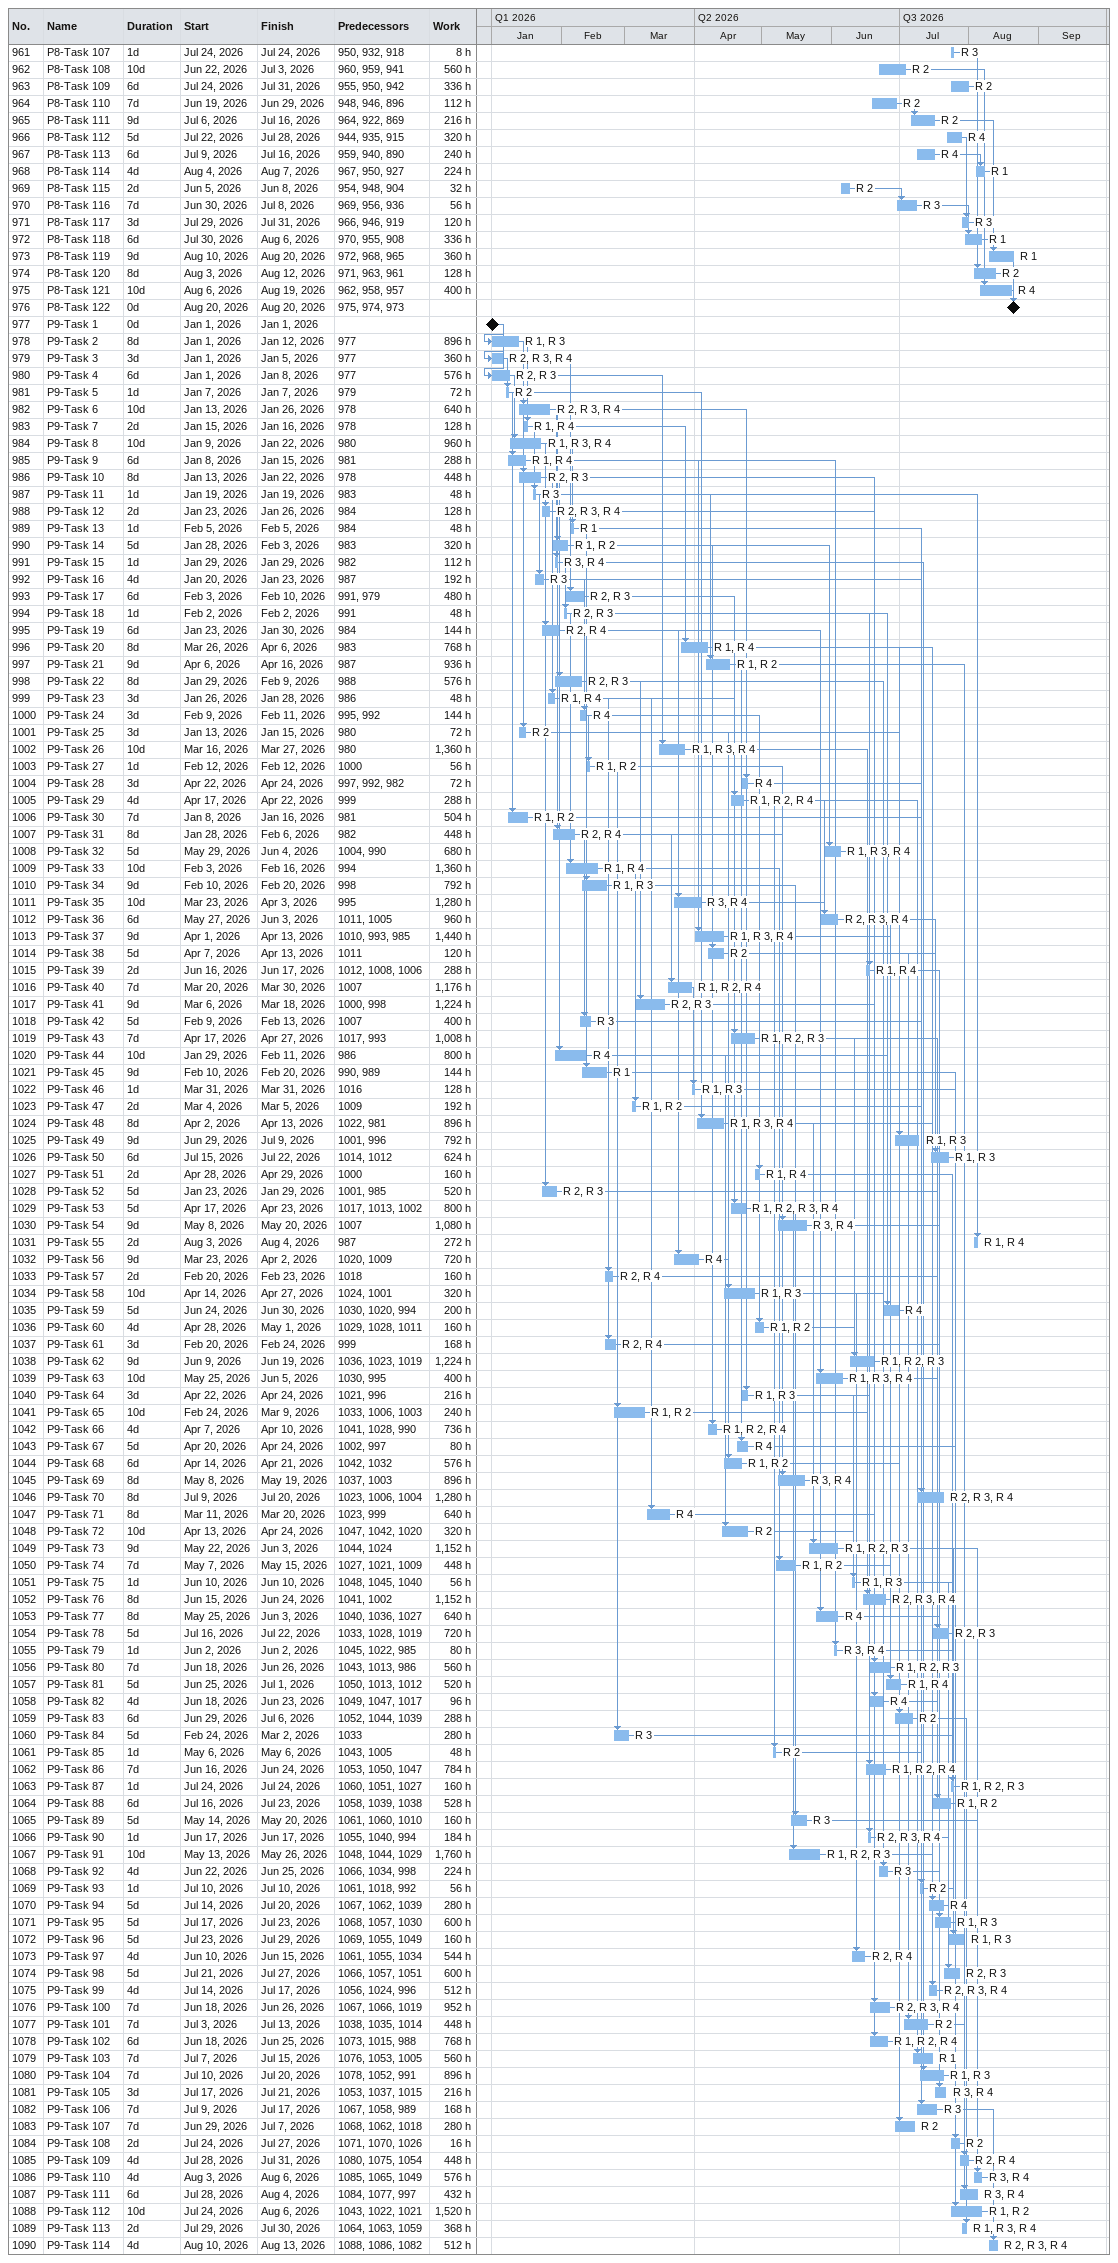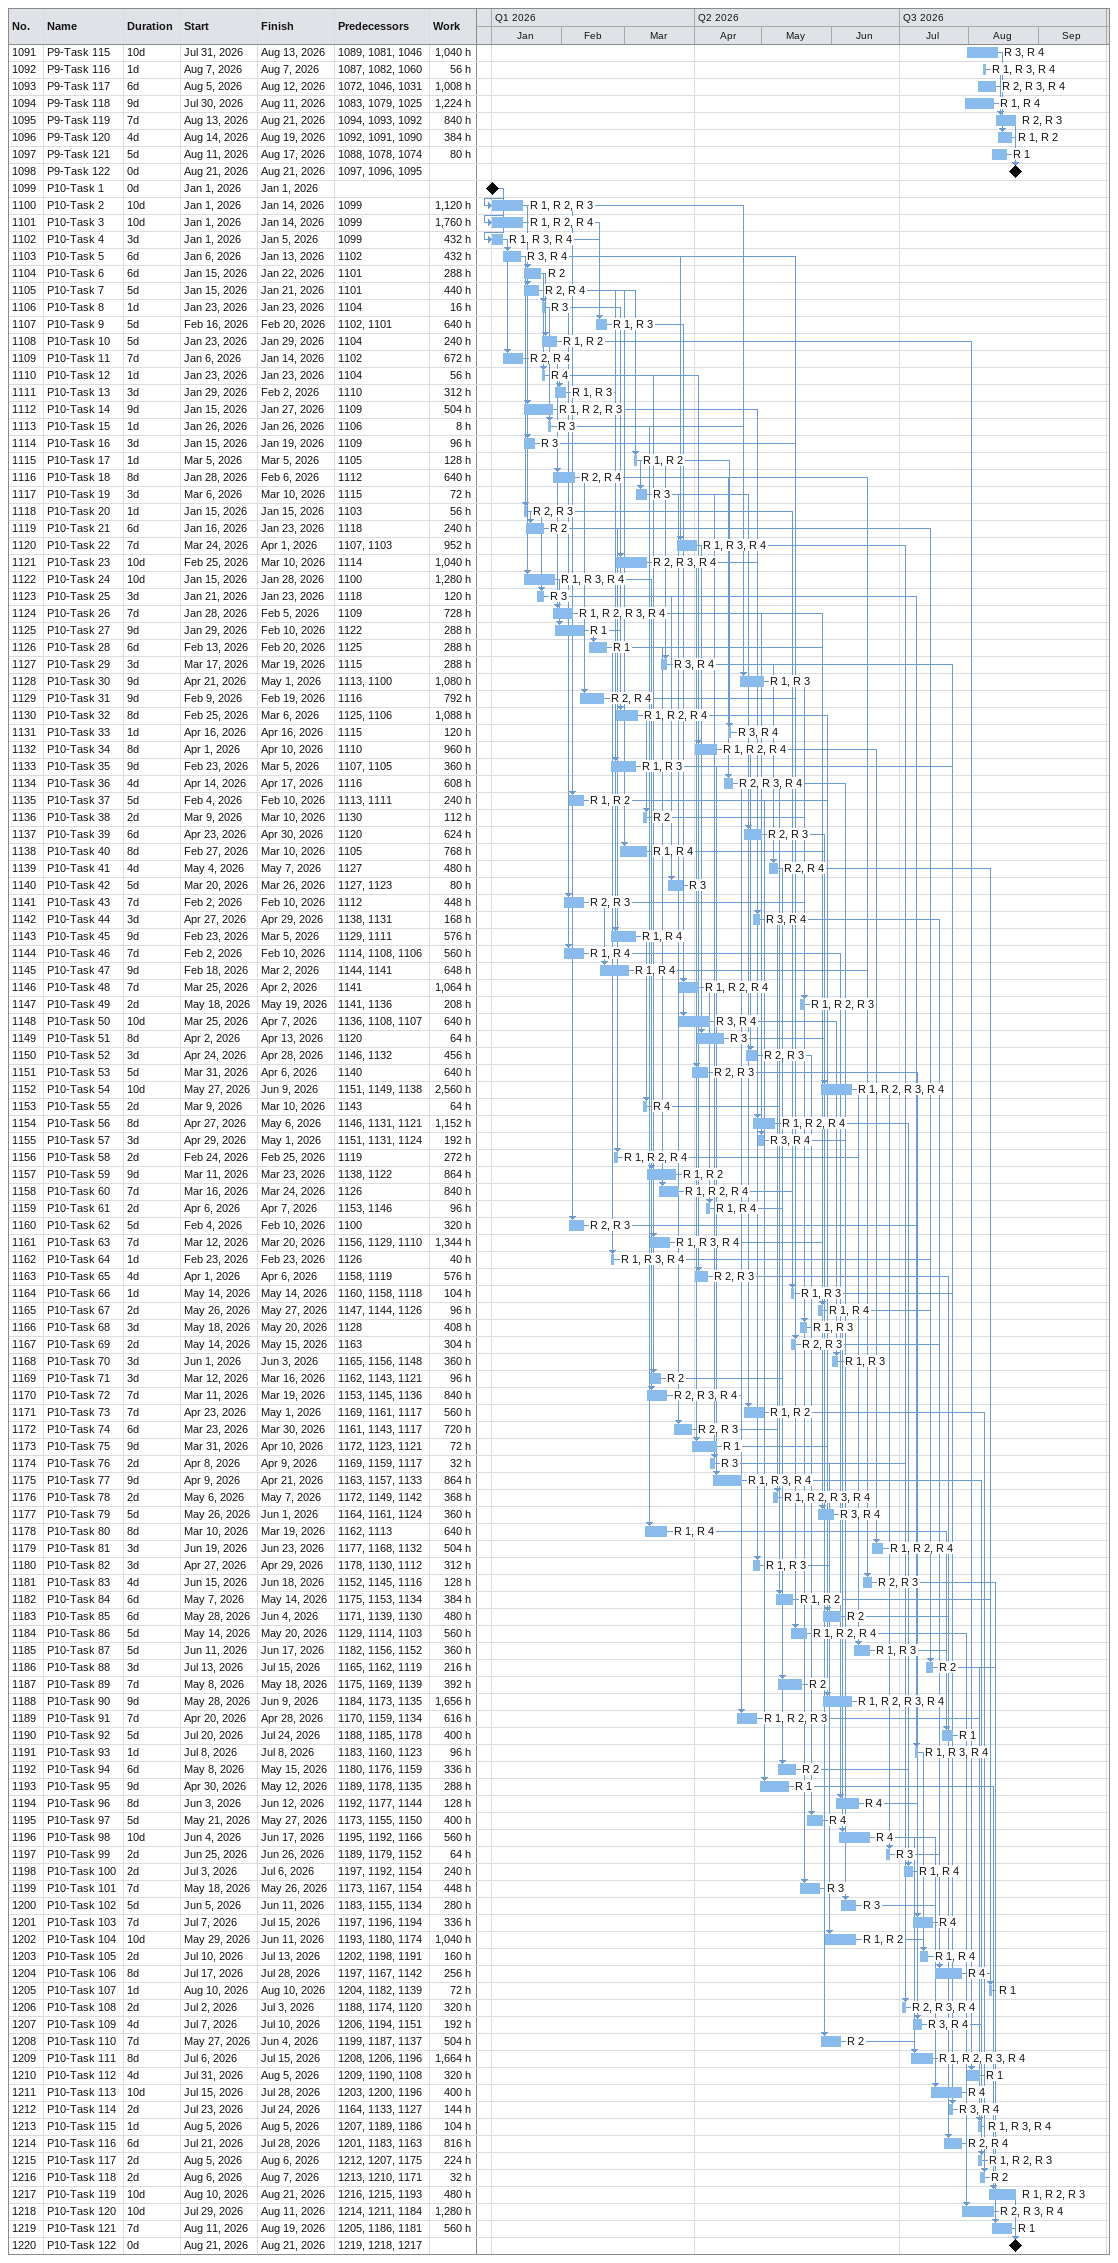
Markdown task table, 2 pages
| ID | Task | Duration | Start | Finish | Predecessors | Resources | Work (h) |
|---|---|---|---|---|---|---|---|
| 961 | P8-Task 107 | 1d | 2026-07-24 | 2026-07-24 | 950, 932, 918 | R 3 | 8 |
| 962 | P8-Task 108 | 10d | 2026-06-22 | 2026-07-03 | 960, 959, 941 | R 2 | 560 |
| 963 | P8-Task 109 | 6d | 2026-07-24 | 2026-07-31 | 955, 950, 942 | R 2 | 336 |
| 964 | P8-Task 110 | 7d | 2026-06-19 | 2026-06-29 | 948, 946, 896 | R 2 | 112 |
| 965 | P8-Task 111 | 9d | 2026-07-06 | 2026-07-16 | 964, 922, 869 | R 2 | 216 |
| 966 | P8-Task 112 | 5d | 2026-07-22 | 2026-07-28 | 944, 935, 915 | R 4 | 320 |
| 967 | P8-Task 113 | 6d | 2026-07-09 | 2026-07-16 | 959, 940, 890 | R 4 | 240 |
| 968 | P8-Task 114 | 4d | 2026-08-04 | 2026-08-07 | 967, 950, 927 | R 1 | 224 |
| 969 | P8-Task 115 | 2d | 2026-06-05 | 2026-06-08 | 954, 948, 904 | R 2 | 32 |
| 970 | P8-Task 116 | 7d | 2026-06-30 | 2026-07-08 | 969, 956, 936 | R 3 | 56 |
| 971 | P8-Task 117 | 3d | 2026-07-29 | 2026-07-31 | 966, 946, 919 | R 3 | 120 |
| 972 | P8-Task 118 | 6d | 2026-07-30 | 2026-08-06 | 970, 955, 908 | R 1 | 336 |
| 973 | P8-Task 119 | 9d | 2026-08-10 | 2026-08-20 | 972, 968, 965 | R 1 | 360 |
| 974 | P8-Task 120 | 8d | 2026-08-03 | 2026-08-12 | 971, 963, 961 | R 2 | 128 |
| 975 | P8-Task 121 | 10d | 2026-08-06 | 2026-08-19 | 962, 958, 957 | R 4 | 400 |
| 976 | P8-Task 122 | 0d | 2026-08-20 | 2026-08-20 | 975, 974, 973 |  |  |
| 977 | P9-Task 1 | 0d | 2026-01-01 | 2026-01-01 |  |  |  |
| 978 | P9-Task 2 | 8d | 2026-01-01 | 2026-01-12 | 977 | R 1, R 3 | 896 |
| 979 | P9-Task 3 | 3d | 2026-01-01 | 2026-01-05 | 977 | R 2, R 3, R 4 | 360 |
| 980 | P9-Task 4 | 6d | 2026-01-01 | 2026-01-08 | 977 | R 2, R 3 | 576 |
| 981 | P9-Task 5 | 1d | 2026-01-07 | 2026-01-07 | 979 | R 2 | 72 |
| 982 | P9-Task 6 | 10d | 2026-01-13 | 2026-01-26 | 978 | R 2, R 3, R 4 | 640 |
| 983 | P9-Task 7 | 2d | 2026-01-15 | 2026-01-16 | 978 | R 1, R 4 | 128 |
| 984 | P9-Task 8 | 10d | 2026-01-09 | 2026-01-22 | 980 | R 1, R 3, R 4 | 960 |
| 985 | P9-Task 9 | 6d | 2026-01-08 | 2026-01-15 | 981 | R 1, R 4 | 288 |
| 986 | P9-Task 10 | 8d | 2026-01-13 | 2026-01-22 | 978 | R 2, R 3 | 448 |
| 987 | P9-Task 11 | 1d | 2026-01-19 | 2026-01-19 | 983 | R 3 | 48 |
| 988 | P9-Task 12 | 2d | 2026-01-23 | 2026-01-26 | 984 | R 2, R 3, R 4 | 128 |
| 989 | P9-Task 13 | 1d | 2026-02-05 | 2026-02-05 | 984 | R 1 | 48 |
| 990 | P9-Task 14 | 5d | 2026-01-28 | 2026-02-03 | 983 | R 1, R 2 | 320 |
| 991 | P9-Task 15 | 1d | 2026-01-29 | 2026-01-29 | 982 | R 3, R 4 | 112 |
| 992 | P9-Task 16 | 4d | 2026-01-20 | 2026-01-23 | 987 | R 3 | 192 |
| 993 | P9-Task 17 | 6d | 2026-02-03 | 2026-02-10 | 991, 979 | R 2, R 3 | 480 |
| 994 | P9-Task 18 | 1d | 2026-02-02 | 2026-02-02 | 991 | R 2, R 3 | 48 |
| 995 | P9-Task 19 | 6d | 2026-01-23 | 2026-01-30 | 984 | R 2, R 4 | 144 |
| 996 | P9-Task 20 | 8d | 2026-03-26 | 2026-04-06 | 983 | R 1, R 4 | 768 |
| 997 | P9-Task 21 | 9d | 2026-04-06 | 2026-04-16 | 987 | R 1, R 2 | 936 |
| 998 | P9-Task 22 | 8d | 2026-01-29 | 2026-02-09 | 988 | R 2, R 3 | 576 |
| 999 | P9-Task 23 | 3d | 2026-01-26 | 2026-01-28 | 986 | R 1, R 4 | 48 |
| 1000 | P9-Task 24 | 3d | 2026-02-09 | 2026-02-11 | 995, 992 | R 4 | 144 |
| 1001 | P9-Task 25 | 3d | 2026-01-13 | 2026-01-15 | 980 | R 2 | 72 |
| 1002 | P9-Task 26 | 10d | 2026-03-16 | 2026-03-27 | 980 | R 1, R 3, R 4 | 1360 |
| 1003 | P9-Task 27 | 1d | 2026-02-12 | 2026-02-12 | 1000 | R 1, R 2 | 56 |
| 1004 | P9-Task 28 | 3d | 2026-04-22 | 2026-04-24 | 997, 992, 982 | R 4 | 72 |
| 1005 | P9-Task 29 | 4d | 2026-04-17 | 2026-04-22 | 999 | R 1, R 2, R 4 | 288 |
| 1006 | P9-Task 30 | 7d | 2026-01-08 | 2026-01-16 | 981 | R 1, R 2 | 504 |
| 1007 | P9-Task 31 | 8d | 2026-01-28 | 2026-02-06 | 982 | R 2, R 4 | 448 |
| 1008 | P9-Task 32 | 5d | 2026-05-29 | 2026-06-04 | 1004, 990 | R 1, R 3, R 4 | 680 |
| 1009 | P9-Task 33 | 10d | 2026-02-03 | 2026-02-16 | 994 | R 1, R 4 | 1360 |
| 1010 | P9-Task 34 | 9d | 2026-02-10 | 2026-02-20 | 998 | R 1, R 3 | 792 |
| 1011 | P9-Task 35 | 10d | 2026-03-23 | 2026-04-03 | 995 | R 3, R 4 | 1280 |
| 1012 | P9-Task 36 | 6d | 2026-05-27 | 2026-06-03 | 1011, 1005 | R 2, R 3, R 4 | 960 |
| 1013 | P9-Task 37 | 9d | 2026-04-01 | 2026-04-13 | 1010, 993, 985 | R 1, R 3, R 4 | 1440 |
| 1014 | P9-Task 38 | 5d | 2026-04-07 | 2026-04-13 | 1011 | R 2 | 120 |
| 1015 | P9-Task 39 | 2d | 2026-06-16 | 2026-06-17 | 1012, 1008, 1006 | R 1, R 4 | 288 |
| 1016 | P9-Task 40 | 7d | 2026-03-20 | 2026-03-30 | 1007 | R 1, R 2, R 4 | 1176 |
| 1017 | P9-Task 41 | 9d | 2026-03-06 | 2026-03-18 | 1000, 998 | R 2, R 3 | 1224 |
| 1018 | P9-Task 42 | 5d | 2026-02-09 | 2026-02-13 | 1007 | R 3 | 400 |
| 1019 | P9-Task 43 | 7d | 2026-04-17 | 2026-04-27 | 1017, 993 | R 1, R 2, R 3 | 1008 |
| 1020 | P9-Task 44 | 10d | 2026-01-29 | 2026-02-11 | 986 | R 4 | 800 |
| 1021 | P9-Task 45 | 9d | 2026-02-10 | 2026-02-20 | 990, 989 | R 1 | 144 |
| 1022 | P9-Task 46 | 1d | 2026-03-31 | 2026-03-31 | 1016 | R 1, R 3 | 128 |
| 1023 | P9-Task 47 | 2d | 2026-03-04 | 2026-03-05 | 1009 | R 1, R 2 | 192 |
| 1024 | P9-Task 48 | 8d | 2026-04-02 | 2026-04-13 | 1022, 981 | R 1, R 3, R 4 | 896 |
| 1025 | P9-Task 49 | 9d | 2026-06-29 | 2026-07-09 | 1001, 996 | R 1, R 3 | 792 |
| 1026 | P9-Task 50 | 6d | 2026-07-15 | 2026-07-22 | 1014, 1012 | R 1, R 3 | 624 |
| 1027 | P9-Task 51 | 2d | 2026-04-28 | 2026-04-29 | 1000 | R 1, R 4 | 160 |
| 1028 | P9-Task 52 | 5d | 2026-01-23 | 2026-01-29 | 1001, 985 | R 2, R 3 | 520 |
| 1029 | P9-Task 53 | 5d | 2026-04-17 | 2026-04-23 | 1017, 1013, 1002 | R 1, R 2, R 3, R 4 | 800 |
| 1030 | P9-Task 54 | 9d | 2026-05-08 | 2026-05-20 | 1007 | R 3, R 4 | 1080 |
| 1031 | P9-Task 55 | 2d | 2026-08-03 | 2026-08-04 | 987 | R 1, R 4 | 272 |
| 1032 | P9-Task 56 | 9d | 2026-03-23 | 2026-04-02 | 1020, 1009 | R 4 | 720 |
| 1033 | P9-Task 57 | 2d | 2026-02-20 | 2026-02-23 | 1018 | R 2, R 4 | 160 |
| 1034 | P9-Task 58 | 10d | 2026-04-14 | 2026-04-27 | 1024, 1001 | R 1, R 3 | 320 |
| 1035 | P9-Task 59 | 5d | 2026-06-24 | 2026-06-30 | 1030, 1020, 994 | R 4 | 200 |
| 1036 | P9-Task 60 | 4d | 2026-04-28 | 2026-05-01 | 1029, 1028, 1011 | R 1, R 2 | 160 |
| 1037 | P9-Task 61 | 3d | 2026-02-20 | 2026-02-24 | 999 | R 2, R 4 | 168 |
| 1038 | P9-Task 62 | 9d | 2026-06-09 | 2026-06-19 | 1036, 1023, 1019 | R 1, R 2, R 3 | 1224 |
| 1039 | P9-Task 63 | 10d | 2026-05-25 | 2026-06-05 | 1030, 995 | R 1, R 3, R 4 | 400 |
| 1040 | P9-Task 64 | 3d | 2026-04-22 | 2026-04-24 | 1021, 996 | R 1, R 3 | 216 |
| 1041 | P9-Task 65 | 10d | 2026-02-24 | 2026-03-09 | 1033, 1006, 1003 | R 1, R 2 | 240 |
| 1042 | P9-Task 66 | 4d | 2026-04-07 | 2026-04-10 | 1041, 1028, 990 | R 1, R 2, R 4 | 736 |
| 1043 | P9-Task 67 | 5d | 2026-04-20 | 2026-04-24 | 1002, 997 | R 4 | 80 |
| 1044 | P9-Task 68 | 6d | 2026-04-14 | 2026-04-21 | 1042, 1032 | R 1, R 2 | 576 |
| 1045 | P9-Task 69 | 8d | 2026-05-08 | 2026-05-19 | 1037, 1003 | R 3, R 4 | 896 |
| 1046 | P9-Task 70 | 8d | 2026-07-09 | 2026-07-20 | 1023, 1006, 1004 | R 2, R 3, R 4 | 1280 |
| 1047 | P9-Task 71 | 8d | 2026-03-11 | 2026-03-20 | 1023, 999 | R 4 | 640 |
| 1048 | P9-Task 72 | 10d | 2026-04-13 | 2026-04-24 | 1047, 1042, 1020 | R 2 | 320 |
| 1049 | P9-Task 73 | 9d | 2026-05-22 | 2026-06-03 | 1044, 1024 | R 1, R 2, R 3 | 1152 |
| 1050 | P9-Task 74 | 7d | 2026-05-07 | 2026-05-15 | 1027, 1021, 1009 | R 1, R 2 | 448 |
| 1051 | P9-Task 75 | 1d | 2026-06-10 | 2026-06-10 | 1048, 1045, 1040 | R 1, R 3 | 56 |
| 1052 | P9-Task 76 | 8d | 2026-06-15 | 2026-06-24 | 1041, 1002 | R 2, R 3, R 4 | 1152 |
| 1053 | P9-Task 77 | 8d | 2026-05-25 | 2026-06-03 | 1040, 1036, 1027 | R 4 | 640 |
| 1054 | P9-Task 78 | 5d | 2026-07-16 | 2026-07-22 | 1033, 1028, 1019 | R 2, R 3 | 720 |
| 1055 | P9-Task 79 | 1d | 2026-06-02 | 2026-06-02 | 1045, 1022, 985 | R 3, R 4 | 80 |
| 1056 | P9-Task 80 | 7d | 2026-06-18 | 2026-06-26 | 1043, 1013, 986 | R 1, R 2, R 3 | 560 |
| 1057 | P9-Task 81 | 5d | 2026-06-25 | 2026-07-01 | 1050, 1013, 1012 | R 1, R 4 | 520 |
| 1058 | P9-Task 82 | 4d | 2026-06-18 | 2026-06-23 | 1049, 1047, 1017 | R 4 | 96 |
| 1059 | P9-Task 83 | 6d | 2026-06-29 | 2026-07-06 | 1052, 1044, 1039 | R 2 | 288 |
| 1060 | P9-Task 84 | 5d | 2026-02-24 | 2026-03-02 | 1033 | R 3 | 280 |
| 1061 | P9-Task 85 | 1d | 2026-05-06 | 2026-05-06 | 1043, 1005 | R 2 | 48 |
| 1062 | P9-Task 86 | 7d | 2026-06-16 | 2026-06-24 | 1053, 1050, 1047 | R 1, R 2, R 4 | 784 |
| 1063 | P9-Task 87 | 1d | 2026-07-24 | 2026-07-24 | 1060, 1051, 1027 | R 1, R 2, R 3 | 160 |
| 1064 | P9-Task 88 | 6d | 2026-07-16 | 2026-07-23 | 1058, 1039, 1038 | R 1, R 2 | 528 |
| 1065 | P9-Task 89 | 5d | 2026-05-14 | 2026-05-20 | 1061, 1060, 1010 | R 3 | 160 |
| 1066 | P9-Task 90 | 1d | 2026-06-17 | 2026-06-17 | 1055, 1040, 994 | R 2, R 3, R 4 | 184 |
| 1067 | P9-Task 91 | 10d | 2026-05-13 | 2026-05-26 | 1048, 1044, 1029 | R 1, R 2, R 3 | 1760 |
| 1068 | P9-Task 92 | 4d | 2026-06-22 | 2026-06-25 | 1066, 1034, 998 | R 3 | 224 |
| 1069 | P9-Task 93 | 1d | 2026-07-10 | 2026-07-10 | 1061, 1018, 992 | R 2 | 56 |
| 1070 | P9-Task 94 | 5d | 2026-07-14 | 2026-07-20 | 1067, 1062, 1039 | R 4 | 280 |
| 1071 | P9-Task 95 | 5d | 2026-07-17 | 2026-07-23 | 1068, 1057, 1030 | R 1, R 3 | 600 |
| 1072 | P9-Task 96 | 5d | 2026-07-23 | 2026-07-29 | 1069, 1055, 1049 | R 1, R 3 | 160 |
| 1073 | P9-Task 97 | 4d | 2026-06-10 | 2026-06-15 | 1061, 1055, 1034 | R 2, R 4 | 544 |
| 1074 | P9-Task 98 | 5d | 2026-07-21 | 2026-07-27 | 1066, 1057, 1051 | R 2, R 3 | 600 |
| 1075 | P9-Task 99 | 4d | 2026-07-14 | 2026-07-17 | 1056, 1024, 996 | R 2, R 3, R 4 | 512 |
| 1076 | P9-Task 100 | 7d | 2026-06-18 | 2026-06-26 | 1067, 1066, 1019 | R 2, R 3, R 4 | 952 |
| 1077 | P9-Task 101 | 7d | 2026-07-03 | 2026-07-13 | 1038, 1035, 1014 | R 2 | 448 |
| 1078 | P9-Task 102 | 6d | 2026-06-18 | 2026-06-25 | 1073, 1015, 988 | R 1, R 2, R 4 | 768 |
| 1079 | P9-Task 103 | 7d | 2026-07-07 | 2026-07-15 | 1076, 1053, 1005 | R 1 | 560 |
| 1080 | P9-Task 104 | 7d | 2026-07-10 | 2026-07-20 | 1078, 1052, 991 | R 1, R 3 | 896 |
| 1081 | P9-Task 105 | 3d | 2026-07-17 | 2026-07-21 | 1053, 1037, 1015 | R 3, R 4 | 216 |
| 1082 | P9-Task 106 | 7d | 2026-07-09 | 2026-07-17 | 1067, 1058, 989 | R 3 | 168 |
| 1083 | P9-Task 107 | 7d | 2026-06-29 | 2026-07-07 | 1068, 1062, 1018 | R 2 | 280 |
| 1084 | P9-Task 108 | 2d | 2026-07-24 | 2026-07-27 | 1071, 1070, 1026 | R 2 | 16 |
| 1085 | P9-Task 109 | 4d | 2026-07-28 | 2026-07-31 | 1080, 1075, 1054 | R 2, R 4 | 448 |
| 1086 | P9-Task 110 | 4d | 2026-08-03 | 2026-08-06 | 1085, 1065, 1049 | R 3, R 4 | 576 |
| 1087 | P9-Task 111 | 6d | 2026-07-28 | 2026-08-04 | 1084, 1077, 997 | R 3, R 4 | 432 |
| 1088 | P9-Task 112 | 10d | 2026-07-24 | 2026-08-06 | 1043, 1022, 1021 | R 1, R 2 | 1520 |
| 1089 | P9-Task 113 | 2d | 2026-07-29 | 2026-07-30 | 1064, 1063, 1059 | R 1, R 3, R 4 | 368 |
| 1090 | P9-Task 114 | 4d | 2026-08-10 | 2026-08-13 | 1088, 1086, 1082 | R 2, R 3, R 4 | 512 |
| 1091 | P9-Task 115 | 10d | 2026-07-31 | 2026-08-13 | 1089, 1081, 1046 | R 3, R 4 | 1040 |
| 1092 | P9-Task 116 | 1d | 2026-08-07 | 2026-08-07 | 1087, 1082, 1060 | R 1, R 3, R 4 | 56 |
| 1093 | P9-Task 117 | 6d | 2026-08-05 | 2026-08-12 | 1072, 1046, 1031 | R 2, R 3, R 4 | 1008 |
| 1094 | P9-Task 118 | 9d | 2026-07-30 | 2026-08-11 | 1083, 1079, 1025 | R 1, R 4 | 1224 |
| 1095 | P9-Task 119 | 7d | 2026-08-13 | 2026-08-21 | 1094, 1093, 1092 | R 2, R 3 | 840 |
| 1096 | P9-Task 120 | 4d | 2026-08-14 | 2026-08-19 | 1092, 1091, 1090 | R 1, R 2 | 384 |
| 1097 | P9-Task 121 | 5d | 2026-08-11 | 2026-08-17 | 1088, 1078, 1074 | R 1 | 80 |
| 1098 | P9-Task 122 | 0d | 2026-08-21 | 2026-08-21 | 1097, 1096, 1095 |  |  |
| 1099 | P10-Task 1 | 0d | 2026-01-01 | 2026-01-01 |  |  |  |
| 1100 | P10-Task 2 | 10d | 2026-01-01 | 2026-01-14 | 1099 | R 1, R 2, R 3 | 1120 |
| 1101 | P10-Task 3 | 10d | 2026-01-01 | 2026-01-14 | 1099 | R 1, R 2, R 4 | 1760 |
| 1102 | P10-Task 4 | 3d | 2026-01-01 | 2026-01-05 | 1099 | R 1, R 3, R 4 | 432 |
| 1103 | P10-Task 5 | 6d | 2026-01-06 | 2026-01-13 | 1102 | R 3, R 4 | 432 |
| 1104 | P10-Task 6 | 6d | 2026-01-15 | 2026-01-22 | 1101 | R 2 | 288 |
| 1105 | P10-Task 7 | 5d | 2026-01-15 | 2026-01-21 | 1101 | R 2, R 4 | 440 |
| 1106 | P10-Task 8 | 1d | 2026-01-23 | 2026-01-23 | 1104 | R 3 | 16 |
| 1107 | P10-Task 9 | 5d | 2026-02-16 | 2026-02-20 | 1102, 1101 | R 1, R 3 | 640 |
| 1108 | P10-Task 10 | 5d | 2026-01-23 | 2026-01-29 | 1104 | R 1, R 2 | 240 |
| 1109 | P10-Task 11 | 7d | 2026-01-06 | 2026-01-14 | 1102 | R 2, R 4 | 672 |
| 1110 | P10-Task 12 | 1d | 2026-01-23 | 2026-01-23 | 1104 | R 4 | 56 |
| 1111 | P10-Task 13 | 3d | 2026-01-29 | 2026-02-02 | 1110 | R 1, R 3 | 312 |
| 1112 | P10-Task 14 | 9d | 2026-01-15 | 2026-01-27 | 1109 | R 1, R 2, R 3 | 504 |
| 1113 | P10-Task 15 | 1d | 2026-01-26 | 2026-01-26 | 1106 | R 3 | 8 |
| 1114 | P10-Task 16 | 3d | 2026-01-15 | 2026-01-19 | 1109 | R 3 | 96 |
| 1115 | P10-Task 17 | 1d | 2026-03-05 | 2026-03-05 | 1105 | R 1, R 2 | 128 |
| 1116 | P10-Task 18 | 8d | 2026-01-28 | 2026-02-06 | 1112 | R 2, R 4 | 640 |
| 1117 | P10-Task 19 | 3d | 2026-03-06 | 2026-03-10 | 1115 | R 3 | 72 |
| 1118 | P10-Task 20 | 1d | 2026-01-15 | 2026-01-15 | 1103 | R 2, R 3 | 56 |
| 1119 | P10-Task 21 | 6d | 2026-01-16 | 2026-01-23 | 1118 | R 2 | 240 |
| 1120 | P10-Task 22 | 7d | 2026-03-24 | 2026-04-01 | 1107, 1103 | R 1, R 3, R 4 | 952 |
| 1121 | P10-Task 23 | 10d | 2026-02-25 | 2026-03-10 | 1114 | R 2, R 3, R 4 | 1040 |
| 1122 | P10-Task 24 | 10d | 2026-01-15 | 2026-01-28 | 1100 | R 1, R 3, R 4 | 1280 |
| 1123 | P10-Task 25 | 3d | 2026-01-21 | 2026-01-23 | 1118 | R 3 | 120 |
| 1124 | P10-Task 26 | 7d | 2026-01-28 | 2026-02-05 | 1109 | R 1, R 2, R 3, R 4 | 728 |
| 1125 | P10-Task 27 | 9d | 2026-01-29 | 2026-02-10 | 1122 | R 1 | 288 |
| 1126 | P10-Task 28 | 6d | 2026-02-13 | 2026-02-20 | 1125 | R 1 | 288 |
| 1127 | P10-Task 29 | 3d | 2026-03-17 | 2026-03-19 | 1115 | R 3, R 4 | 288 |
| 1128 | P10-Task 30 | 9d | 2026-04-21 | 2026-05-01 | 1113, 1100 | R 1, R 3 | 1080 |
| 1129 | P10-Task 31 | 9d | 2026-02-09 | 2026-02-19 | 1116 | R 2, R 4 | 792 |
| 1130 | P10-Task 32 | 8d | 2026-02-25 | 2026-03-06 | 1125, 1106 | R 1, R 2, R 4 | 1088 |
| 1131 | P10-Task 33 | 1d | 2026-04-16 | 2026-04-16 | 1115 | R 3, R 4 | 120 |
| 1132 | P10-Task 34 | 8d | 2026-04-01 | 2026-04-10 | 1110 | R 1, R 2, R 4 | 960 |
| 1133 | P10-Task 35 | 9d | 2026-02-23 | 2026-03-05 | 1107, 1105 | R 1, R 3 | 360 |
| 1134 | P10-Task 36 | 4d | 2026-04-14 | 2026-04-17 | 1116 | R 2, R 3, R 4 | 608 |
| 1135 | P10-Task 37 | 5d | 2026-02-04 | 2026-02-10 | 1113, 1111 | R 1, R 2 | 240 |
| 1136 | P10-Task 38 | 2d | 2026-03-09 | 2026-03-10 | 1130 | R 2 | 112 |
| 1137 | P10-Task 39 | 6d | 2026-04-23 | 2026-04-30 | 1120 | R 2, R 3 | 624 |
| 1138 | P10-Task 40 | 8d | 2026-02-27 | 2026-03-10 | 1105 | R 1, R 4 | 768 |
| 1139 | P10-Task 41 | 4d | 2026-05-04 | 2026-05-07 | 1127 | R 2, R 4 | 480 |
| 1140 | P10-Task 42 | 5d | 2026-03-20 | 2026-03-26 | 1127, 1123 | R 3 | 80 |
| 1141 | P10-Task 43 | 7d | 2026-02-02 | 2026-02-10 | 1112 | R 2, R 3 | 448 |
| 1142 | P10-Task 44 | 3d | 2026-04-27 | 2026-04-29 | 1138, 1131 | R 3, R 4 | 168 |
| 1143 | P10-Task 45 | 9d | 2026-02-23 | 2026-03-05 | 1129, 1111 | R 1, R 4 | 576 |
| 1144 | P10-Task 46 | 7d | 2026-02-02 | 2026-02-10 | 1114, 1108, 1106 | R 1, R 4 | 560 |
| 1145 | P10-Task 47 | 9d | 2026-02-18 | 2026-03-02 | 1144, 1141 | R 1, R 4 | 648 |
| 1146 | P10-Task 48 | 7d | 2026-03-25 | 2026-04-02 | 1141 | R 1, R 2, R 4 | 1064 |
| 1147 | P10-Task 49 | 2d | 2026-05-18 | 2026-05-19 | 1141, 1136 | R 1, R 2, R 3 | 208 |
| 1148 | P10-Task 50 | 10d | 2026-03-25 | 2026-04-07 | 1136, 1108, 1107 | R 3, R 4 | 640 |
| 1149 | P10-Task 51 | 8d | 2026-04-02 | 2026-04-13 | 1120 | R 3 | 64 |
| 1150 | P10-Task 52 | 3d | 2026-04-24 | 2026-04-28 | 1146, 1132 | R 2, R 3 | 456 |
| 1151 | P10-Task 53 | 5d | 2026-03-31 | 2026-04-06 | 1140 | R 2, R 3 | 640 |
| 1152 | P10-Task 54 | 10d | 2026-05-27 | 2026-06-09 | 1151, 1149, 1138 | R 1, R 2, R 3, R 4 | 2560 |
| 1153 | P10-Task 55 | 2d | 2026-03-09 | 2026-03-10 | 1143 | R 4 | 64 |
| 1154 | P10-Task 56 | 8d | 2026-04-27 | 2026-05-06 | 1146, 1131, 1121 | R 1, R 2, R 4 | 1152 |
| 1155 | P10-Task 57 | 3d | 2026-04-29 | 2026-05-01 | 1151, 1131, 1124 | R 3, R 4 | 192 |
| 1156 | P10-Task 58 | 2d | 2026-02-24 | 2026-02-25 | 1119 | R 1, R 2, R 4 | 272 |
| 1157 | P10-Task 59 | 9d | 2026-03-11 | 2026-03-23 | 1138, 1122 | R 1, R 2 | 864 |
| 1158 | P10-Task 60 | 7d | 2026-03-16 | 2026-03-24 | 1126 | R 1, R 2, R 4 | 840 |
| 1159 | P10-Task 61 | 2d | 2026-04-06 | 2026-04-07 | 1153, 1146 | R 1, R 4 | 96 |
| 1160 | P10-Task 62 | 5d | 2026-02-04 | 2026-02-10 | 1100 | R 2, R 3 | 320 |
| 1161 | P10-Task 63 | 7d | 2026-03-12 | 2026-03-20 | 1156, 1129, 1110 | R 1, R 3, R 4 | 1344 |
| 1162 | P10-Task 64 | 1d | 2026-02-23 | 2026-02-23 | 1126 | R 1, R 3, R 4 | 40 |
| 1163 | P10-Task 65 | 4d | 2026-04-01 | 2026-04-06 | 1158, 1119 | R 2, R 3 | 576 |
| 1164 | P10-Task 66 | 1d | 2026-05-14 | 2026-05-14 | 1160, 1158, 1118 | R 1, R 3 | 104 |
| 1165 | P10-Task 67 | 2d | 2026-05-26 | 2026-05-27 | 1147, 1144, 1126 | R 1, R 4 | 96 |
| 1166 | P10-Task 68 | 3d | 2026-05-18 | 2026-05-20 | 1128 | R 1, R 3 | 408 |
| 1167 | P10-Task 69 | 2d | 2026-05-14 | 2026-05-15 | 1163 | R 2, R 3 | 304 |
| 1168 | P10-Task 70 | 3d | 2026-06-01 | 2026-06-03 | 1165, 1156, 1148 | R 1, R 3 | 360 |
| 1169 | P10-Task 71 | 3d | 2026-03-12 | 2026-03-16 | 1162, 1143, 1121 | R 2 | 96 |
| 1170 | P10-Task 72 | 7d | 2026-03-11 | 2026-03-19 | 1153, 1145, 1136 | R 2, R 3, R 4 | 840 |
| 1171 | P10-Task 73 | 7d | 2026-04-23 | 2026-05-01 | 1169, 1161, 1117 | R 1, R 2 | 560 |
| 1172 | P10-Task 74 | 6d | 2026-03-23 | 2026-03-30 | 1161, 1143, 1117 | R 2, R 3 | 720 |
| 1173 | P10-Task 75 | 9d | 2026-03-31 | 2026-04-10 | 1172, 1123, 1121 | R 1 | 72 |
| 1174 | P10-Task 76 | 2d | 2026-04-08 | 2026-04-09 | 1169, 1159, 1117 | R 3 | 32 |
| 1175 | P10-Task 77 | 9d | 2026-04-09 | 2026-04-21 | 1163, 1157, 1133 | R 1, R 3, R 4 | 864 |
| 1176 | P10-Task 78 | 2d | 2026-05-06 | 2026-05-07 | 1172, 1149, 1142 | R 1, R 2, R 3, R 4 | 368 |
| 1177 | P10-Task 79 | 5d | 2026-05-26 | 2026-06-01 | 1164, 1161, 1124 | R 3, R 4 | 360 |
| 1178 | P10-Task 80 | 8d | 2026-03-10 | 2026-03-19 | 1162, 1113 | R 1, R 4 | 640 |
| 1179 | P10-Task 81 | 3d | 2026-06-19 | 2026-06-23 | 1177, 1168, 1132 | R 1, R 2, R 4 | 504 |
| 1180 | P10-Task 82 | 3d | 2026-04-27 | 2026-04-29 | 1178, 1130, 1112 | R 1, R 3 | 312 |
| 1181 | P10-Task 83 | 4d | 2026-06-15 | 2026-06-18 | 1152, 1145, 1116 | R 2, R 3 | 128 |
| 1182 | P10-Task 84 | 6d | 2026-05-07 | 2026-05-14 | 1175, 1153, 1134 | R 1, R 2 | 384 |
| 1183 | P10-Task 85 | 6d | 2026-05-28 | 2026-06-04 | 1171, 1139, 1130 | R 2 | 480 |
| 1184 | P10-Task 86 | 5d | 2026-05-14 | 2026-05-20 | 1129, 1114, 1103 | R 1, R 2, R 4 | 560 |
| 1185 | P10-Task 87 | 5d | 2026-06-11 | 2026-06-17 | 1182, 1156, 1152 | R 1, R 3 | 360 |
| 1186 | P10-Task 88 | 3d | 2026-07-13 | 2026-07-15 | 1165, 1162, 1119 | R 2 | 216 |
| 1187 | P10-Task 89 | 7d | 2026-05-08 | 2026-05-18 | 1175, 1169, 1139 | R 2 | 392 |
| 1188 | P10-Task 90 | 9d | 2026-05-28 | 2026-06-09 | 1184, 1173, 1135 | R 1, R 2, R 3, R 4 | 1656 |
| 1189 | P10-Task 91 | 7d | 2026-04-20 | 2026-04-28 | 1170, 1159, 1134 | R 1, R 2, R 3 | 616 |
| 1190 | P10-Task 92 | 5d | 2026-07-20 | 2026-07-24 | 1188, 1185, 1178 | R 1 | 400 |
| 1191 | P10-Task 93 | 1d | 2026-07-08 | 2026-07-08 | 1183, 1160, 1123 | R 1, R 3, R 4 | 96 |
| 1192 | P10-Task 94 | 6d | 2026-05-08 | 2026-05-15 | 1180, 1176, 1159 | R 2 | 336 |
| 1193 | P10-Task 95 | 9d | 2026-04-30 | 2026-05-12 | 1189, 1178, 1135 | R 1 | 288 |
| 1194 | P10-Task 96 | 8d | 2026-06-03 | 2026-06-12 | 1192, 1177, 1144 | R 4 | 128 |
| 1195 | P10-Task 97 | 5d | 2026-05-21 | 2026-05-27 | 1173, 1155, 1150 | R 4 | 400 |
| 1196 | P10-Task 98 | 10d | 2026-06-04 | 2026-06-17 | 1195, 1192, 1166 | R 4 | 560 |
| 1197 | P10-Task 99 | 2d | 2026-06-25 | 2026-06-26 | 1189, 1179, 1152 | R 3 | 64 |
| 1198 | P10-Task 100 | 2d | 2026-07-03 | 2026-07-06 | 1197, 1192, 1154 | R 1, R 4 | 240 |
| 1199 | P10-Task 101 | 7d | 2026-05-18 | 2026-05-26 | 1173, 1167, 1154 | R 3 | 448 |
| 1200 | P10-Task 102 | 5d | 2026-06-05 | 2026-06-11 | 1183, 1155, 1134 | R 3 | 280 |
| 1201 | P10-Task 103 | 7d | 2026-07-07 | 2026-07-15 | 1197, 1196, 1194 | R 4 | 336 |
| 1202 | P10-Task 104 | 10d | 2026-05-29 | 2026-06-11 | 1193, 1180, 1174 | R 1, R 2 | 1040 |
| 1203 | P10-Task 105 | 2d | 2026-07-10 | 2026-07-13 | 1202, 1198, 1191 | R 1, R 4 | 160 |
| 1204 | P10-Task 106 | 8d | 2026-07-17 | 2026-07-28 | 1197, 1167, 1142 | R 4 | 256 |
| 1205 | P10-Task 107 | 1d | 2026-08-10 | 2026-08-10 | 1204, 1182, 1139 | R 1 | 72 |
| 1206 | P10-Task 108 | 2d | 2026-07-02 | 2026-07-03 | 1188, 1174, 1120 | R 2, R 3, R 4 | 320 |
| 1207 | P10-Task 109 | 4d | 2026-07-07 | 2026-07-10 | 1206, 1194, 1151 | R 3, R 4 | 192 |
| 1208 | P10-Task 110 | 7d | 2026-05-27 | 2026-06-04 | 1199, 1187, 1137 | R 2 | 504 |
| 1209 | P10-Task 111 | 8d | 2026-07-06 | 2026-07-15 | 1208, 1206, 1196 | R 1, R 2, R 3, R 4 | 1664 |
| 1210 | P10-Task 112 | 4d | 2026-07-31 | 2026-08-05 | 1209, 1190, 1108 | R 1 | 320 |
| 1211 | P10-Task 113 | 10d | 2026-07-15 | 2026-07-28 | 1203, 1200, 1196 | R 4 | 400 |
| 1212 | P10-Task 114 | 2d | 2026-07-23 | 2026-07-24 | 1164, 1133, 1127 | R 3, R 4 | 144 |
| 1213 | P10-Task 115 | 1d | 2026-08-05 | 2026-08-05 | 1207, 1189, 1186 | R 1, R 3, R 4 | 104 |
| 1214 | P10-Task 116 | 6d | 2026-07-21 | 2026-07-28 | 1201, 1183, 1163 | R 2, R 4 | 816 |
| 1215 | P10-Task 117 | 2d | 2026-08-05 | 2026-08-06 | 1212, 1207, 1175 | R 1, R 2, R 3 | 224 |
| 1216 | P10-Task 118 | 2d | 2026-08-06 | 2026-08-07 | 1213, 1210, 1171 | R 2 | 32 |
| 1217 | P10-Task 119 | 10d | 2026-08-10 | 2026-08-21 | 1216, 1215, 1193 | R 1, R 2, R 3 | 480 |
| 1218 | P10-Task 120 | 10d | 2026-07-29 | 2026-08-11 | 1214, 1211, 1184 | R 2, R 3, R 4 | 1280 |
| 1219 | P10-Task 121 | 7d | 2026-08-11 | 2026-08-19 | 1205, 1186, 1181 | R 1 | 560 |
| 1220 | P10-Task 122 | 0d | 2026-08-21 | 2026-08-21 | 1219, 1218, 1217 |  |  |
